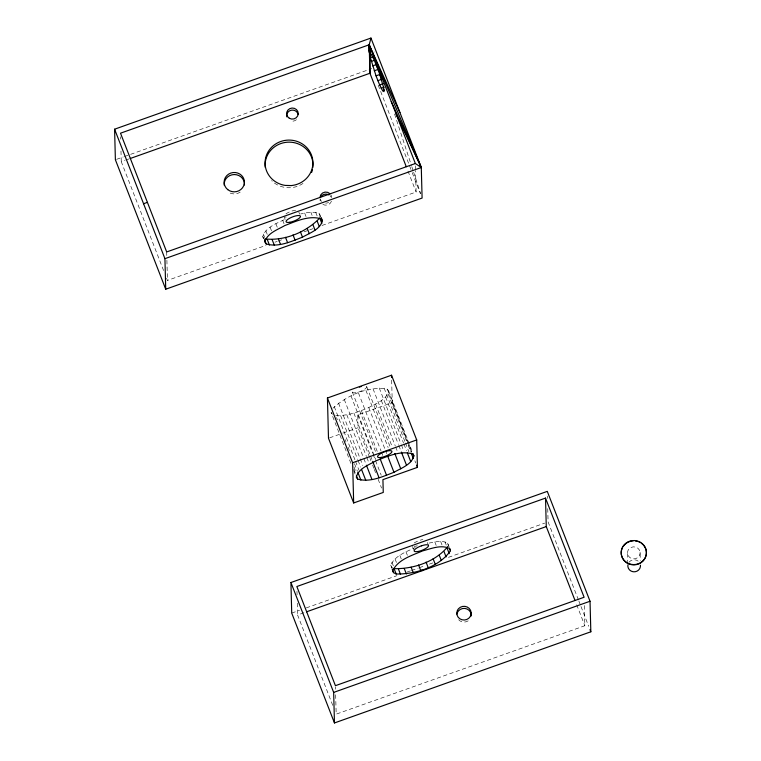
<?xml version="1.0" encoding="UTF-8"?>
<svg xmlns="http://www.w3.org/2000/svg" width="761" height="761" viewBox="0 0 761 761"><rect width="100%" height="100%" fill="white"/><g stroke="black" fill="none" stroke-linecap="round" stroke-linejoin="round"><path stroke-width="0.57" stroke-dasharray="3.81 2.85" d="M640.106 552.277L640.039 553.856A6.326 6.031 -1.5 0 1 631.944 558.622A6.326 6.031 -1.5 0 1 628.063 550.355L628.938 549.023A6.326 6.031 -1.5 0 1 640.106 552.277L640.315 560.515M263.563 238.802L262.735 236.661C265.694 226.854 277.48 223.154 285.832 218.911M319.943 217.142L320.343 215.373L318.983 213.451C313.113 211.035 306.559 212.652 300.614 213.993M335.706 415.411C347.216 416.143 358.355 411.958 368.79 407.563C375.953 403.387 386.436 400.001 388.719 391.125L387.359 389.194C368.153 385.798 347.111 395.444 332.966 408.162M394.093 568.648L391.449 567.287L390.716 565.109C395.092 555.606 406.307 551.782 415.183 547.587M629.024 562.341L629.28 561.951A6.326 6.031 -1.5 0 1 638.184 561.142M373.765 52.157L374.25 51.957M116.509 159.363L123.225 156.966M124.338 156.576L371.758 68.595M163.586 270.536L121.265 161.684L124.623 160.485M125.746 160.086L129.104 158.887M166.573 278.231L167.43 280.429L266.008 245.375M274.968 242.188L277.213 241.399M278.326 240.999L281.694 239.801M304.096 231.839L308.576 230.241M309.698 229.841L313.056 228.652M322.017 225.465L416.115 192.01L415.554 170.645M369.599 457.342L358.079 427.72L357.746 414.907L392.248 402.645L391.649 379.787M329.58 437.851L341.641 433.561M342.735 433.171L358.079 427.72M291.72 613.081L299.558 610.293M306.274 607.906L396.947 575.658M407.03 572.082L410.388 570.883M411.501 570.484L418.227 568.096M419.34 567.696L424.942 565.708M429.413 564.12L432.781 562.921M448.448 557.347L544.724 523.111M332.738 705.342L297.589 615.002L305.437 612.215M584.315 605.566L584.848 625.732L336.172 714.16L335.639 693.984M429.099 543.078C435.083 542.013 442.046 539.853 447.649 543.23L449.313 547.511M262.735 236.661L264.096 238.593M332.471 414.336L331.111 412.414L351.163 463.972M578.436 599.925L548.091 521.922L547.72 507.825M578.864 601.028L580.576 605.423M580.995 606.517L588.691 626.293M378.207 85.194L411.768 171.501M412.196 172.614L420.376 193.636M407.991 171.111L416.115 192.01M576.705 604.805L584.848 625.732M388.719 391.125L412.196 451.463M318.983 213.451L321.066 218.807M387.359 389.194L411.682 451.73M392.248 402.645L407.183 441.038M407.611 442.131L411.454 452.005M414.869 460.786L415.715 462.983M388.12 393.779L406.469 440.952M408.181 445.347L410.74 451.929M445.004 541.87L446.25 545.076M315.748 212.376L317.832 217.732M384.124 388.129L405.033 441.884M405.461 442.978L408.876 451.758M385.599 396.976L403.52 443.054M403.948 444.158L406.507 450.74M440.629 541.413L442.712 546.769M310.869 212.233L312.115 215.449M379.244 387.986L401.009 443.939M401.437 445.033L403.568 450.522M381.318 400.505L398.393 444.386M398.821 445.48L400.952 450.969M434.816 541.908L436.9 547.264M304.666 213.032L306.331 217.313M373.042 388.785L395.235 445.832M395.663 446.926L397.366 451.321M375.592 404.11L392.238 446.897M298.826 212.1L299.653 214.241M366.783 386.778L390.25 447.116M427.321 542.46L428.567 545.675M365.946 390.469L388.139 447.516M368.79 407.563L386.712 453.642M358.441 392.914L381.061 451.064M381.489 452.158L382.764 455.449M361.38 410.617L377.599 452.31M283.958 216.248L285.204 219.453M352.324 391.991L375.801 452.338M412.443 546.455L413.699 549.67M282.664 220.224L284.747 225.579M351.04 395.977L375.791 459.606M357.746 414.907L372.681 453.309M373.109 454.403L381.213 475.245M353.875 413.071L370.093 454.764M370.521 455.858L372.234 460.253M370.027 458.436L370.883 460.633M372.586 465.019L373.87 468.31M374.298 469.404L375.573 472.695M378.141 479.278L381.556 488.058M405.984 551.763L408.067 557.119M275.863 223.677L277.946 229.032M344.238 399.42L366.431 456.476M366.859 457.57L368.562 461.956M346.788 414.755L363.435 457.542M363.853 458.636L365.993 464.124M399.858 555.349L401.523 559.63M270.126 227.282L272.21 232.638M338.502 403.035L362.835 465.57M340.586 415.554L357.66 459.435M358.089 460.538L360.647 467.121M395.073 558.926L397.156 564.282M265.855 230.811L267.939 236.167M334.231 406.564L355.14 460.319M355.568 461.413L358.983 470.193M336.552 417.608L337.408 419.796M345.094 439.544L345.951 441.741M348.081 447.23L349.356 450.522M354.483 463.687L357.47 471.363M391.953 562.255L394.046 567.611M263.335 234.008L265.418 239.363M353.903 466.807L356.034 472.296M353.808 469.195L355.948 474.683M390.716 565.109L392.8 570.465M353.732 470.555L355.435 474.95M447.649 543.23L448.372 545.409M394.54 113.998L411.444 165.556M411.806 166.678L413.28 171.158M413.642 172.281L420.624 193.579M627.511 553.428L627.73 561.666M547.406 496.067L547.473 498.426M415.43 165.898L415.516 169.456M335.449 686.869L335.515 689.238M296.971 591.268L297.066 594.826M297.285 603.131L297.589 615.002M166.688 251.948L166.783 255.506M166.906 260.252L167.43 280.429M120.609 136.761L120.676 139.13M120.98 151.001L121.265 161.684M240.2 192.124A10.169 9.693 -1.5 0 1 228.538 192.219M286.203 217.094A7.705 2.207 -21.3 0 1 285.014 217.037M285.936 213.86A7.705 2.207 -21.3 0 1 290.997 211.349L292.871 210.749A7.705 2.207 -21.3 0 1 297.342 210.236M328.609 202.426A5.812 5.536 -1.5 0 1 325.679 203.111M321.618 201.408A5.812 5.536 -1.5 0 1 320.172 198.897M330.911 194.902A5.812 5.536 -1.5 0 1 331.625 197.689M331.444 201.18A5.812 5.536 -1.5 0 1 322.854 204.386M320.219 200.971A5.812 5.536 -1.5 0 1 320.058 199.534M330.065 195.805A5.812 5.536 -1.5 0 1 330.959 196.966M296.419 119.686A5.812 5.536 -1.5 0 1 290.759 120.923M303.011 183.43A23.924 22.801 -1.5 0 1 271.61 180.614M468.205 620.833A7.21 6.868 -1.5 0 1 458.16 619.226M417.323 545.799A7.705 2.207 -21.3 0 1 414.098 546.322M414.193 542.964A7.705 2.207 -21.3 0 1 422.926 539.53M366.488 386.274A7.705 2.207 -21.3 0 1 359.734 391.677A7.705 2.207 -21.3 0 1 352.524 391.316"/><path stroke-width="1.14" d="M406.279 166.716L369.941 73.256L369.932 53.517L369.19 44.775L370.959 38.05L114.588 129.208L115.387 159.753L165.727 289.218L422.098 198.06L421.29 167.515L370.959 38.05M471.154 616.01L471.211 614.584A7.21 6.868 -1.5 0 0 458.493 610.864L457.485 612.386A7.21 6.868 -1.5 0 0 456.933 614.108M640.439 565.214L640.382 566.793A6.326 6.031 -1.5 0 1 633.085 571.739A6.326 6.031 -1.5 0 1 627.911 564.795M368.743 50.911L369.237 46.402M322.426 220.728L321.066 218.807C308.833 215.163 296.058 221.28 284.747 225.579C277.584 229.755 267.101 233.142 264.818 242.017L266.179 243.948C278.412 247.591 291.187 241.465 302.498 237.166C309.67 232.999 320.153 229.603 322.426 220.728L321.18 217.522M413.898 455.858L412.538 453.927C400.305 450.284 387.53 456.41 376.219 460.7C369.047 464.876 358.564 468.272 356.291 477.137L357.651 479.069C369.884 482.712 382.659 476.586 393.97 472.296C401.133 468.12 411.615 464.724 413.898 455.858L413.042 453.661M396.177 574.003L393.532 572.643L392.8 570.465C398.345 559.383 411.967 555.482 422.612 550.888C431.183 548.729 441.209 544.286 449.732 548.586L450.455 550.764C439.373 566.983 415.24 574.403 396.177 574.003L394.093 568.648C413.404 569.133 435.768 561.723 447.963 546.36M265.17 238.944C284.633 241.066 306.303 232.162 319.744 218.026L321.827 223.382M369.932 53.517L371.349 54.44L374.288 60.224L381.727 79.287L377.894 80.656L376.039 75.834L370.398 57.703L369.19 44.775L120.514 133.194L166.688 251.948L415.363 163.52L421.29 167.515L164.928 258.673L165.727 289.218M369.922 55.011L371.834 54.326M370.398 57.703L373.27 56.675M371.32 61.403L375.154 60.043M372.633 65.865L376.467 64.504L375.81 62.269M374.241 70.792L378.074 69.422L376.79 65.484M130.226 158.497L369.941 73.256L369.19 44.775L399.925 112.571M376.039 75.834L379.872 74.464M377.894 80.656L379.691 84.928L383.525 83.558M379.691 84.928L381.251 88.238L384.134 87.22M381.251 88.238L382.631 90.702L384.543 90.026M143.553 203.739L147.396 202.369M327.43 398.003L391.525 375.211L416.705 439.944L417.428 467.368L382.926 479.639L383.259 492.443L353.665 502.964L328.486 438.241L327.43 398.003L352.619 462.736L353.665 502.964M352.619 462.736L416.705 439.944M290.921 582.526L547.283 491.368L590.032 601.247L590.831 631.792L334.46 722.95L291.72 613.081L290.921 582.526L333.66 692.405L334.46 722.95M545.523 498.094L296.847 586.522L335.42 685.68L584.106 597.252L545.523 498.094L546.274 526.574L574.993 600.4M306.55 611.815L546.274 526.574M333.66 692.405L590.032 601.247M368.771 52.005L369.38 51.862M382.631 90.702L384.048 91.634L383.582 87.448L379.739 74.359M396.072 113.941L421.29 167.515L369.19 44.775L370.417 53.327M369.19 44.775L391.249 101.517L421.29 167.515M391.249 101.517L415.363 163.52M589.975 629.594L590.831 631.792M449.618 548.624L450.455 550.764M416.571 465.171L417.428 467.368M411.168 453.023L413.299 458.512M447.135 548.262L449.218 553.618M317.223 221.223L319.306 226.588M407.363 452.928L410.778 461.708M444.015 551.592L446.098 556.947M312.952 224.752L315.035 230.107M401.38 452.063L406.507 465.228M439.23 555.169L441.313 560.524M307.216 228.367L309.299 233.722M394.797 453.48L400.771 468.843M433.104 558.755L435.187 564.11M300.414 231.81L302.498 237.166M387.568 455.839L393.97 472.296M426.055 562.103L428.139 567.459M293.014 234.873L295.097 240.229M380.167 458.893L386.569 475.349M418.56 564.985L420.643 570.341M285.508 237.318L287.591 242.683M372.662 461.347L379.064 477.803M411.13 567.202L413.213 572.557M278.412 239.002L280.495 244.357M366.421 465.218L371.967 479.487M404.281 568.61L406.364 573.965M272.21 239.801L274.293 245.156M361.494 469.309L365.765 480.286M398.469 569.104L400.552 574.46M267.33 239.658L269.413 245.013M357.898 472.457L360.885 480.143M264.514 239.658L266.179 243.948M356.367 475.777L357.651 479.069M392.276 569.428L393.532 572.643M114.588 129.208L164.928 258.673M421.908 569.856L421.927 570.788M391.525 375.211L391.582 377.504M224.2 185.161A10.169 9.693 -1.5 0 1 234.264 174.545A10.169 9.693 -1.5 0 1 244.452 184.999M320.01 197.46A5.812 5.536 -1.5 0 1 330.017 193.741M286.811 116.871A5.812 5.536 -1.5 0 1 291.187 110.231A5.812 5.536 -1.5 0 1 298.141 114.388M320.904 196.776A5.812 5.536 -1.5 0 1 328.885 194.902M312.457 169.541A23.924 22.801 -1.5 0 1 311.62 172.424M265.237 167.287A23.924 22.801 -1.5 0 1 289.256 142.145A23.924 22.801 -1.5 0 1 312.79 167.582M641.428 543.249A12.614 12.024 -1.5 0 1 644.291 559.525A12.614 12.024 -1.5 0 1 627.406 563.235A12.614 12.024 -1.5 0 1 622.584 547.387M623.126 546.474A12.614 12.024 -1.5 0 1 633.19 540.843M635.378 540.919A12.614 12.024 -1.5 0 1 637.528 541.356M638.565 541.708A12.614 12.024 -1.5 0 1 640.524 542.66M359.373 387.102A7.705 2.207 -21.3 0 1 361.247 386.502M471.164 612.519L471.088 614.308A7.21 6.868 -1.5 0 1 461.86 619.739A7.21 6.868 -1.5 0 1 457.437 610.322L458.436 608.8A7.21 6.868 -1.5 0 1 471.164 612.519M421.404 545.837L419.53 546.569A7.705 2.207 -21.3 0 0 414.165 551.021A7.705 2.207 -21.3 0 0 421.28 550.583L423.154 549.842A7.705 2.207 -21.3 0 0 428.51 545.39A7.705 2.207 -21.3 0 0 421.404 545.837M291.368 185.57L285.128 185.399A23.924 22.801 -1.5 0 1 269.213 150.088A23.924 22.801 -1.5 0 1 309.546 151.182A23.924 22.801 -1.5 0 1 291.368 185.57M227.777 189.641A10.169 9.693 -1.5 0 0 244.281 183.772A10.169 9.693 -1.5 0 0 230.735 173.089A10.169 9.693 -1.5 0 0 227.777 189.641M289.808 222.279A7.705 2.207 -21.3 0 0 300.49 216.381A7.705 2.207 -21.3 0 0 289.494 218.312A7.705 2.207 -21.3 0 0 289.808 222.279M289.323 118.259A5.812 5.536 -1.5 0 0 298.226 113.76A5.812 5.536 -1.5 0 0 289.713 108.671A5.812 5.536 -1.5 0 0 289.323 118.259M627.083 562.76A12.614 12.024 -1.5 0 0 646.403 552.981A12.614 12.024 -1.5 0 0 627.911 541.937A12.614 12.024 -1.5 0 0 627.083 562.76M381.28 457.399A7.705 2.207 -21.3 0 0 391.963 451.501A7.705 2.207 -21.3 0 0 380.966 453.442A7.705 2.207 -21.3 0 0 381.28 457.399"/></g></svg>
